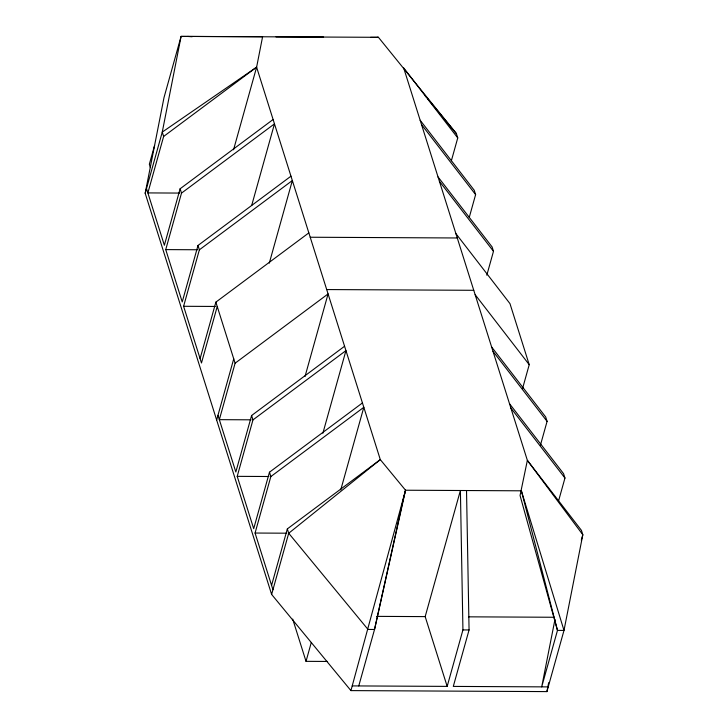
<?xml version="1.0" encoding="UTF-8"?>
<svg xmlns="http://www.w3.org/2000/svg" width="728" height="728" viewBox="0 0 728 728"><rect width="100%" height="100%" fill="white"/><g stroke="black" fill="none" stroke-linecap="round" stroke-linejoin="round"><path stroke-width="1.09" d="M457.748 137.929L403.667 67.913L527.363 460.369L581.445 530.384L582.819 534.743L563.991 630.43L546.91 691.6L350.932 690.608L271.626 594.43L145.181 193.257L164.009 97.57L181.09 36.4L378.433 37.31L456.374 133.57L457.748 137.929L451.378 160.733M233.542 149.795L256.611 67.176L262.599 36.728L181.09 36.4L162.262 132.087L145.181 193.257M554.964 619.483L541.705 686.859L557.475 630.393L520.056 495.513L527.363 460.369L582.819 534.743L581.299 540.167M546.91 691.6L548.666 682.7M404.222 494.931L374.529 629.474L358.767 685.94M271.626 594.43L288.707 533.26L380.307 459.623L405.541 490.226L374.529 629.474L368.013 629.438L288.707 533.26L287.332 528.901L380.307 459.623L256.611 67.176L162.262 132.087L163.636 136.445L147.866 192.911L179.543 193.075M521.375 490.809L557.475 630.393L563.991 630.43L521.375 490.809L405.541 490.226L350.932 690.608M154.591 145.418L149.34 164.237L150.359 167.486M273.1 119.501L180.125 188.77L164.364 245.245L146.492 188.552M290.973 176.185L197.998 245.463L182.227 301.929L165.738 249.604L181.499 193.129L180.125 188.77M217.235 306.506L201.474 362.981L183.602 306.288L199.372 249.822L197.998 245.463M200.1 358.613L215.861 302.147L308.836 232.878M251.706 205.396L274.474 123.86L181.499 193.129M216.653 420.011L233.734 358.831M215.861 302.147L235.108 363.199L219.337 419.665L251.014 419.819M269.278 263.172L292.347 180.544L199.372 249.822M344.572 346.246L251.597 415.524L235.836 471.99L217.963 415.306M362.435 402.939L269.469 472.208L253.699 528.674L237.21 476.349L252.971 419.883L251.597 415.524M272.945 589.726L255.073 533.042L270.843 476.567L269.469 472.208M305.005 376.549L328.082 293.921L235.108 363.199M271.571 585.367L287.332 528.901M322.877 433.233L345.946 350.605L252.971 419.883M340.74 489.926L363.818 407.298L270.843 476.567M327.582 661.452L306.024 661.342L311.275 642.524M469.251 217.417L475.611 194.613L474.237 190.254L420.156 120.238M404.486 493.994L405.541 490.226M486.814 275.193L493.484 251.306L492.11 246.947L438.029 176.931M447.174 686.386L425.179 616.616L460.396 490.499L462.935 629.92L447.174 686.386L352.243 685.903M522.549 388.57L529.22 364.683L509.973 303.631L455.892 233.615M466.521 490.535L469.069 629.947L453.298 686.413L548.23 686.895M540.413 445.254L547.083 421.366L545.709 417.007L491.627 346.992M558.585 500.855L564.955 478.05L563.581 473.691L509.491 403.676M163.636 136.445L256.611 67.176M377.068 37.392L378.433 37.31L370.552 37.355M276.012 36.882L323.578 37.037M310.21 237.237L457.266 237.974M165.738 249.604L197.406 249.759M326.708 289.562L473.755 290.299M183.602 306.288L215.279 306.452M237.21 476.349L268.878 476.512M255.073 533.042L286.75 533.196M376.676 616.37L425.179 616.616M468.532 616.834L554.272 617.262M462.935 629.92L469.069 629.947M187.606 36.436L192.137 36.737M424.651 95.095L426.089 96.842M427.536 98.589L456.374 133.57M421.53 124.597L475.611 194.613M439.403 181.29L493.484 251.306M475.138 294.667L529.22 364.683M493.002 351.351L547.083 421.366M510.865 408.035L564.955 478.05M292.711 619.109L306.024 661.342"/></g></svg>
